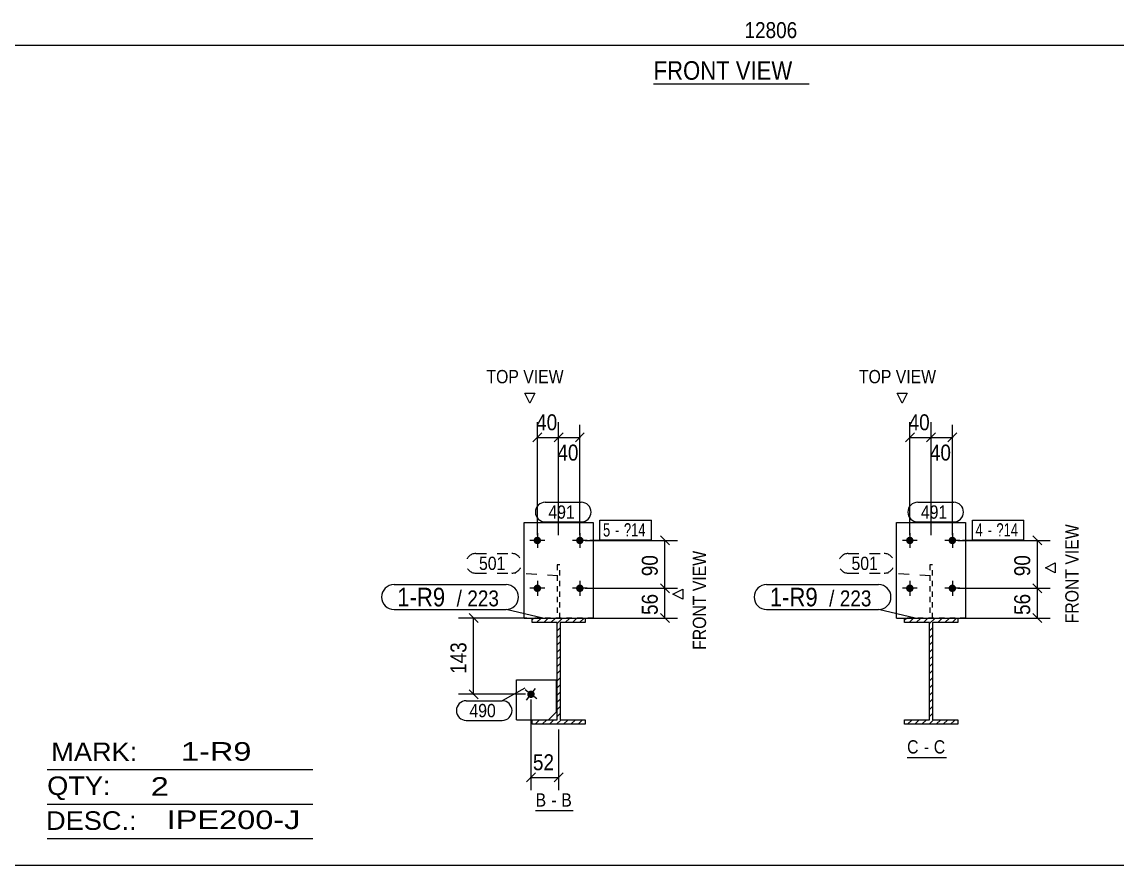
# Model space of a CAD drawing. Header units: millimetres. Extents: x 2 to 825, y 1 to 579.
# Drawn here: x 212.7 to 418.9, y 5 to 163.7 of the extents above; entities that cross this region are included whole.
import ezdxf

# ---------------------------------------------------------------- set-up
doc = ezdxf.new("R2010")
doc.units = ezdxf.units.MM
for name, pattern in [('XKITLINE00', [0]), ('XKITLINE01', [4, 1, -1, 1, -1]), ('XKITLINE02', [4, 2, -2])]:
    doc.linetypes.add(name, pattern=pattern)
for name, color, linetype, lineweight in [('Bolt', 3, 'Continuous', 0), ('BoltMark', 7, 'Continuous', 0), ('Dimensions', 7, 'Continuous', 0), ('DrawingSheet', 5, 'Continuous', 0), ('OtherObjectType', 7, 'Continuous', 0), ('Part', 2, 'Continuous', 0), ('PartMark', 7, 'Continuous', 0)]:
    doc.layers.add(name, color=color, linetype=linetype, lineweight=lineweight)
doc.styles.add('ARIAL', font='ARIAL.TTF')
doc.styles.add('ARIAL_NARROW', font='ARIALN.TTF')

# ---------------------------------------------------------------- blocks, each defined once
blk = doc.blocks.new('*A1')
at = {"layer": 'Part', "color": 7, "linetype": 'XKITLINE00', "lineweight": 0}
for p, q in [((378.85, 51.15), (379.21, 51.51)), ((379.71, 50.66), (380.56, 51.51)), ((381.06, 50.66), (381.91, 51.51)), ((382.4, 50.66), (383.25, 51.51)), ((383.57, 50.48), (384.6, 51.51)), ((383.57, 49.13), (384.13, 49.69)), ((385.1, 50.66), (385.95, 51.51)), ((386.44, 50.66), (387.29, 51.51)), ((387.79, 50.66), (388.64, 51.51)), ((383.57, 47.78), (384.13, 48.34)), ((383.57, 46.44), (384.13, 47)), ((383.57, 45.09), (384.13, 45.65)), ((383.57, 43.74), (384.13, 44.3)), ((383.57, 42.39), (384.13, 42.95)), ((383.57, 41.05), (384.13, 41.61)), ((383.57, 39.7), (384.13, 40.26)), ((383.57, 38.35), (384.13, 38.91)), ((383.57, 37.01), (384.13, 37.57)), ((383.57, 35.66), (384.13, 36.22)), ((383.57, 34.31), (384.13, 34.87)), ((383.57, 32.97), (384.13, 33.53)), ((378.85, 32.29), (378.92, 32.36)), ((379.42, 31.51), (380.27, 32.36)), ((380.76, 31.51), (381.61, 32.36)), ((382.11, 31.51), (382.96, 32.36)), ((383.46, 31.51), (384.31, 32.36)), ((384.81, 31.51), (385.66, 32.36)), ((386.15, 31.51), (387, 32.36)), ((387.5, 31.51), (388.17, 32.18)), ((388.17, 32.18), (388.35, 32.36)), ((388.85, 31.51), (388.85, 31.51)), ((388.85, 31.51), (388.85, 31.51))]:
    blk.add_line(p, q, dxfattribs=at)
blk = doc.blocks.new('*A2')
at = {"layer": 'Part', "color": 7, "linetype": 'XKITLINE00', "lineweight": 0}
for p, q in [((308.75, 51.15), (309.11, 51.51)), ((309.61, 50.66), (310.46, 51.51)), ((310.96, 50.66), (311.81, 51.51)), ((312.3, 50.66), (313.15, 51.51)), ((313.47, 50.48), (314.5, 51.51)), ((313.47, 49.13), (314.03, 49.69)), ((315, 50.66), (315.85, 51.51)), ((316.34, 50.66), (317.19, 51.51)), ((317.69, 50.66), (318.54, 51.51)), ((313.47, 47.78), (314.03, 48.34)), ((313.47, 46.44), (314.03, 47)), ((313.47, 45.09), (314.03, 45.65)), ((313.47, 43.74), (314.03, 44.3)), ((313.47, 42.39), (314.03, 42.95)), ((313.47, 41.05), (314.03, 41.61)), ((313.47, 39.7), (314.03, 40.26)), ((313.47, 38.35), (314.03, 38.91)), ((313.47, 37.01), (314.03, 37.57)), ((313.47, 35.66), (314.03, 36.22)), ((313.47, 34.31), (314.03, 34.87)), ((313.47, 32.97), (314.03, 33.53)), ((308.75, 32.29), (308.82, 32.36)), ((309.32, 31.51), (310.17, 32.36)), ((310.66, 31.51), (311.51, 32.36)), ((312.01, 31.51), (312.86, 32.36)), ((313.36, 31.51), (314.21, 32.36)), ((314.7, 31.51), (315.55, 32.36)), ((316.05, 31.51), (316.9, 32.36)), ((317.4, 31.51), (318.07, 32.18)), ((318.07, 32.18), (318.25, 32.36)), ((318.75, 31.51), (318.75, 31.51)), ((318.75, 31.51), (318.75, 31.51))]:
    blk.add_line(p, q, dxfattribs=at)
blk = doc.blocks.new('*A120')
at = {"layer": 'Bolt'}
for points in [[(380.55, 66.08), (380.54, 66.04), (380.54, 66.01), (380.53, 65.97), (380.53, 65.94), (380.52, 65.91), (380.51, 65.87), (380.49, 65.84), (380.48, 65.81), (380.46, 65.78), (380.45, 65.75), (380.43, 65.72), (380.41, 65.69), (380.39, 65.67), (380.37, 65.64), (380.34, 65.62), (380.32, 65.59), (380.29, 65.57), (380.26, 65.55), (380.24, 65.53), (380.21, 65.51), (380.18, 65.49), (380.15, 65.48), (380.11, 65.46), (380.08, 65.45), (380.05, 65.44), (380.02, 65.43), (379.98, 65.42), (379.95, 65.42), (379.92, 65.41), (379.88, 65.41), (379.85, 65.41), (379.81, 65.41), (379.78, 65.41), (379.74, 65.42), (379.71, 65.42), (379.68, 65.43), (379.64, 65.44), (379.61, 65.45), (379.58, 65.46), (379.55, 65.48), (379.52, 65.49), (379.49, 65.51), (379.46, 65.53), (379.43, 65.55), (379.4, 65.57), (379.38, 65.59), (379.35, 65.62), (379.33, 65.64), (379.31, 65.67), (379.28, 65.69), (379.26, 65.72), (379.25, 65.75), (379.23, 65.78), (379.21, 65.81), (379.2, 65.84), (379.19, 65.87), (379.18, 65.91), (379.17, 65.94), (379.16, 65.97), (379.15, 66.01), (379.15, 66.04), (379.15, 66.08), (379.15, 66.11), (379.15, 66.14), (379.15, 66.18), (379.15, 66.21), (379.16, 66.25), (379.17, 66.28), (379.18, 66.31), (379.19, 66.35), (379.2, 66.38), (379.21, 66.41), (379.23, 66.44), (379.25, 66.47), (379.26, 66.5), (379.28, 66.53), (379.31, 66.55), (379.33, 66.58), (379.35, 66.61), (379.38, 66.63), (379.4, 66.65), (379.43, 66.67), (379.46, 66.69), (379.49, 66.71), (379.52, 66.73), (379.55, 66.74), (379.58, 66.76), (379.61, 66.77), (379.64, 66.78), (379.68, 66.79), (379.71, 66.8), (379.74, 66.8), (379.78, 66.81), (379.81, 66.81), (379.85, 66.81), (379.88, 66.81), (379.92, 66.81), (379.95, 66.8), (379.98, 66.8), (380.02, 66.79), (380.05, 66.78), (380.08, 66.77), (380.11, 66.76), (380.15, 66.74), (380.18, 66.73), (380.21, 66.71), (380.24, 66.69), (380.26, 66.67), (380.29, 66.65), (380.32, 66.63), (380.34, 66.61), (380.37, 66.58), (380.39, 66.55), (380.41, 66.53), (380.43, 66.5), (380.45, 66.47), (380.46, 66.44), (380.48, 66.41), (380.49, 66.38), (380.51, 66.35), (380.52, 66.31), (380.53, 66.28), (380.53, 66.25), (380.54, 66.21), (380.54, 66.18), (380.55, 66.14), (380.55, 66.11)], [(388.55, 66.08), (388.54, 66.04), (388.54, 66.01), (388.53, 65.97), (388.53, 65.94), (388.52, 65.91), (388.51, 65.87), (388.49, 65.84), (388.48, 65.81), (388.46, 65.78), (388.45, 65.75), (388.43, 65.72), (388.41, 65.69), (388.39, 65.67), (388.37, 65.64), (388.34, 65.62), (388.32, 65.59), (388.29, 65.57), (388.26, 65.55), (388.24, 65.53), (388.21, 65.51), (388.18, 65.49), (388.15, 65.48), (388.11, 65.46), (388.08, 65.45), (388.05, 65.44), (388.02, 65.43), (387.98, 65.42), (387.95, 65.42), (387.92, 65.41), (387.88, 65.41), (387.85, 65.41), (387.81, 65.41), (387.78, 65.41), (387.74, 65.42), (387.71, 65.42), (387.68, 65.43), (387.64, 65.44), (387.61, 65.45), (387.58, 65.46), (387.55, 65.48), (387.52, 65.49), (387.49, 65.51), (387.46, 65.53), (387.43, 65.55), (387.4, 65.57), (387.38, 65.59), (387.35, 65.62), (387.33, 65.64), (387.31, 65.67), (387.28, 65.69), (387.26, 65.72), (387.25, 65.75), (387.23, 65.78), (387.21, 65.81), (387.2, 65.84), (387.19, 65.87), (387.18, 65.91), (387.17, 65.94), (387.16, 65.97), (387.15, 66.01), (387.15, 66.04), (387.15, 66.08), (387.15, 66.11), (387.15, 66.14), (387.15, 66.18), (387.15, 66.21), (387.16, 66.25), (387.17, 66.28), (387.18, 66.31), (387.19, 66.35), (387.2, 66.38), (387.21, 66.41), (387.23, 66.44), (387.25, 66.47), (387.26, 66.5), (387.28, 66.53), (387.31, 66.55), (387.33, 66.58), (387.35, 66.61), (387.38, 66.63), (387.4, 66.65), (387.43, 66.67), (387.46, 66.69), (387.49, 66.71), (387.52, 66.73), (387.55, 66.74), (387.58, 66.76), (387.61, 66.77), (387.64, 66.78), (387.68, 66.79), (387.71, 66.8), (387.74, 66.8), (387.78, 66.81), (387.81, 66.81), (387.85, 66.81), (387.88, 66.81), (387.92, 66.81), (387.95, 66.8), (387.98, 66.8), (388.02, 66.79), (388.05, 66.78), (388.08, 66.77), (388.11, 66.76), (388.15, 66.74), (388.18, 66.73), (388.21, 66.71), (388.24, 66.69), (388.26, 66.67), (388.29, 66.65), (388.32, 66.63), (388.34, 66.61), (388.37, 66.58), (388.39, 66.55), (388.41, 66.53), (388.43, 66.5), (388.45, 66.47), (388.46, 66.44), (388.48, 66.41), (388.49, 66.38), (388.51, 66.35), (388.52, 66.31), (388.53, 66.28), (388.53, 66.25), (388.54, 66.21), (388.54, 66.18), (388.55, 66.14), (388.55, 66.11)], [(380.55, 57.08), (380.54, 57.04), (380.54, 57.01), (380.53, 56.97), (380.53, 56.94), (380.52, 56.91), (380.51, 56.87), (380.49, 56.84), (380.48, 56.81), (380.46, 56.78), (380.45, 56.75), (380.43, 56.72), (380.41, 56.69), (380.39, 56.67), (380.37, 56.64), (380.34, 56.62), (380.32, 56.59), (380.29, 56.57), (380.26, 56.55), (380.24, 56.53), (380.21, 56.51), (380.18, 56.49), (380.15, 56.48), (380.11, 56.46), (380.08, 56.45), (380.05, 56.44), (380.02, 56.43), (379.98, 56.42), (379.95, 56.42), (379.92, 56.41), (379.88, 56.41), (379.85, 56.41), (379.81, 56.41), (379.78, 56.41), (379.74, 56.42), (379.71, 56.42), (379.68, 56.43), (379.64, 56.44), (379.61, 56.45), (379.58, 56.46), (379.55, 56.48), (379.52, 56.49), (379.49, 56.51), (379.46, 56.53), (379.43, 56.55), (379.4, 56.57), (379.38, 56.59), (379.35, 56.62), (379.33, 56.64), (379.31, 56.67), (379.28, 56.69), (379.26, 56.72), (379.25, 56.75), (379.23, 56.78), (379.21, 56.81), (379.2, 56.84), (379.19, 56.87), (379.18, 56.91), (379.17, 56.94), (379.16, 56.97), (379.15, 57.01), (379.15, 57.04), (379.15, 57.08), (379.15, 57.11), (379.15, 57.14), (379.15, 57.18), (379.15, 57.21), (379.16, 57.25), (379.17, 57.28), (379.18, 57.31), (379.19, 57.35), (379.2, 57.38), (379.21, 57.41), (379.23, 57.44), (379.25, 57.47), (379.26, 57.5), (379.28, 57.53), (379.31, 57.55), (379.33, 57.58), (379.35, 57.61), (379.38, 57.63), (379.4, 57.65), (379.43, 57.67), (379.46, 57.69), (379.49, 57.71), (379.52, 57.73), (379.55, 57.74), (379.58, 57.76), (379.61, 57.77), (379.64, 57.78), (379.68, 57.79), (379.71, 57.8), (379.74, 57.8), (379.78, 57.81), (379.81, 57.81), (379.85, 57.81), (379.88, 57.81), (379.92, 57.81), (379.95, 57.8), (379.98, 57.8), (380.02, 57.79), (380.05, 57.78), (380.08, 57.77), (380.11, 57.76), (380.15, 57.74), (380.18, 57.73), (380.21, 57.71), (380.24, 57.69), (380.26, 57.67), (380.29, 57.65), (380.32, 57.63), (380.34, 57.61), (380.37, 57.58), (380.39, 57.55), (380.41, 57.53), (380.43, 57.5), (380.45, 57.47), (380.46, 57.44), (380.48, 57.41), (380.49, 57.38), (380.51, 57.35), (380.52, 57.31), (380.53, 57.28), (380.53, 57.25), (380.54, 57.21), (380.54, 57.18), (380.55, 57.14), (380.55, 57.11)], [(388.55, 57.08), (388.54, 57.04), (388.54, 57.01), (388.53, 56.97), (388.53, 56.94), (388.52, 56.91), (388.51, 56.87), (388.49, 56.84), (388.48, 56.81), (388.46, 56.78), (388.45, 56.75), (388.43, 56.72), (388.41, 56.69), (388.39, 56.67), (388.37, 56.64), (388.34, 56.62), (388.32, 56.59), (388.29, 56.57), (388.26, 56.55), (388.24, 56.53), (388.21, 56.51), (388.18, 56.49), (388.15, 56.48), (388.11, 56.46), (388.08, 56.45), (388.05, 56.44), (388.02, 56.43), (387.98, 56.42), (387.95, 56.42), (387.92, 56.41), (387.88, 56.41), (387.85, 56.41), (387.81, 56.41), (387.78, 56.41), (387.74, 56.42), (387.71, 56.42), (387.68, 56.43), (387.64, 56.44), (387.61, 56.45), (387.58, 56.46), (387.55, 56.48), (387.52, 56.49), (387.49, 56.51), (387.46, 56.53), (387.43, 56.55), (387.4, 56.57), (387.38, 56.59), (387.35, 56.62), (387.33, 56.64), (387.31, 56.67), (387.28, 56.69), (387.26, 56.72), (387.25, 56.75), (387.23, 56.78), (387.21, 56.81), (387.2, 56.84), (387.19, 56.87), (387.18, 56.91), (387.17, 56.94), (387.16, 56.97), (387.15, 57.01), (387.15, 57.04), (387.15, 57.08), (387.15, 57.11), (387.15, 57.14), (387.15, 57.18), (387.15, 57.21), (387.16, 57.25), (387.17, 57.28), (387.18, 57.31), (387.19, 57.35), (387.2, 57.38), (387.21, 57.41), (387.23, 57.44), (387.25, 57.47), (387.26, 57.5), (387.28, 57.53), (387.31, 57.55), (387.33, 57.58), (387.35, 57.61), (387.38, 57.63), (387.4, 57.65), (387.43, 57.67), (387.46, 57.69), (387.49, 57.71), (387.52, 57.73), (387.55, 57.74), (387.58, 57.76), (387.61, 57.77), (387.64, 57.78), (387.68, 57.79), (387.71, 57.8), (387.74, 57.8), (387.78, 57.81), (387.81, 57.81), (387.85, 57.81), (387.88, 57.81), (387.92, 57.81), (387.95, 57.8), (387.98, 57.8), (388.02, 57.79), (388.05, 57.78), (388.08, 57.77), (388.11, 57.76), (388.15, 57.74), (388.18, 57.73), (388.21, 57.71), (388.24, 57.69), (388.26, 57.67), (388.29, 57.65), (388.32, 57.63), (388.34, 57.61), (388.37, 57.58), (388.39, 57.55), (388.41, 57.53), (388.43, 57.5), (388.45, 57.47), (388.46, 57.44), (388.48, 57.41), (388.49, 57.38), (388.51, 57.35), (388.52, 57.31), (388.53, 57.28), (388.53, 57.25), (388.54, 57.21), (388.54, 57.18), (388.55, 57.14), (388.55, 57.11)]]:
    blk.add_hatch(color=3, dxfattribs=at).paths.add_polyline_path(points, flags=17)
at = {"layer": 'Bolt', "color": 3, "linetype": 'XKITLINE00', "lineweight": 0}
for p, q in [((381.25, 66.11), (378.45, 66.11)), ((379.85, 67.51), (379.85, 64.71)), ((389.25, 66.11), (386.45, 66.11)), ((387.85, 67.51), (387.85, 64.71)), ((379.85, 58.51), (379.85, 55.71)), ((387.85, 58.51), (387.85, 55.71)), ((381.25, 57.11), (378.45, 57.11)), ((389.25, 57.11), (386.45, 57.11))]:
    blk.add_line(p, q, dxfattribs=at)
blk = doc.blocks.new('*A121')
at = {"layer": 'Part', "color": 2, "linetype": 'XKITLINE00', "lineweight": 0}
for p, q in [((378.85, 50.66), (378.85, 51.51)), ((378.85, 51.51), (388.85, 51.51)), ((383.57, 50.66), (378.85, 50.66)), ((383.57, 32.36), (383.57, 50.66)), ((388.85, 50.66), (384.13, 50.66)), ((384.13, 50.66), (384.13, 32.36)), ((388.85, 51.51), (388.85, 50.66)), ((378.85, 31.51), (378.85, 32.36)), ((378.85, 32.36), (383.57, 32.36)), ((388.85, 31.51), (378.85, 31.51)), ((384.13, 32.36), (388.85, 32.36)), ((388.85, 32.36), (388.85, 31.51))]:
    blk.add_line(p, q, dxfattribs=at)
blk = doc.blocks.new('*A122')
at = {"layer": 'Part', "color": 7, "linetype": 'XKITLINE01', "lineweight": 0}
for p, q in [((384.1, 61.51), (383.6, 61.51)), ((383.6, 61.51), (383.6, 51.51)), ((384.1, 51.51), (384.1, 61.51)), ((383.6, 51.51), (384.1, 51.51))]:
    blk.add_line(p, q, dxfattribs=at)
blk = doc.blocks.new('*A123')
at = {"layer": 'Part', "color": 2, "linetype": 'XKITLINE00', "lineweight": 0}
for p, q in [((377.35, 51.51), (377.35, 69.51)), ((377.35, 69.51), (390.35, 69.51)), ((390.35, 69.51), (390.35, 51.51)), ((377.35, 51.51), (378.85, 51.51)), ((388.85, 51.51), (390.35, 51.51))]:
    blk.add_line(p, q, dxfattribs=at)
at = {"layer": 'Part', "color": 7, "linetype": 'XKITLINE01', "lineweight": 0}
blk.add_line((390.35, 51.51), (378.85, 51.51), dxfattribs=at)
blk = doc.blocks.new('*A124')
at = {"layer": 'Bolt'}
blk.add_hatch(color=3, dxfattribs=at).paths.add_polyline_path([(308.09, 36.63), (308.06, 36.65), (308.04, 36.68), (308.02, 36.7), (307.99, 36.73), (307.97, 36.76), (307.96, 36.78), (307.94, 36.81), (307.92, 36.84), (307.91, 36.88), (307.89, 36.91), (307.88, 36.94), (307.87, 36.97), (307.86, 37.01), (307.86, 37.04), (307.85, 37.07), (307.85, 37.11), (307.85, 37.14), (307.85, 37.18), (307.85, 37.21), (307.85, 37.24), (307.86, 37.28), (307.86, 37.31), (307.87, 37.35), (307.88, 37.38), (307.89, 37.41), (307.91, 37.44), (307.92, 37.47), (307.94, 37.5), (307.95, 37.53), (307.97, 37.56), (307.99, 37.59), (308.01, 37.62), (308.04, 37.64), (308.06, 37.67), (308.09, 37.69), (308.11, 37.71), (308.14, 37.73), (308.17, 37.75), (308.2, 37.77), (308.23, 37.79), (308.26, 37.8), (308.29, 37.81), (308.33, 37.82), (308.36, 37.83), (308.39, 37.84), (308.42, 37.85), (308.46, 37.86), (308.49, 37.86), (308.53, 37.86), (308.56, 37.86), (308.6, 37.86), (308.63, 37.86), (308.66, 37.85), (308.7, 37.84), (308.73, 37.84), (308.76, 37.83), (308.8, 37.81), (308.83, 37.8), (308.86, 37.79), (308.89, 37.77), (308.92, 37.75), (308.95, 37.73), (308.98, 37.71), (309, 37.69), (309.03, 37.67), (309.05, 37.64), (309.08, 37.62), (309.1, 37.59), (309.12, 37.56), (309.14, 37.54), (309.15, 37.51), (309.17, 37.48), (309.19, 37.45), (309.2, 37.41), (309.21, 37.38), (309.22, 37.35), (309.23, 37.32), (309.24, 37.28), (309.24, 37.25), (309.24, 37.21), (309.25, 37.18), (309.25, 37.14), (309.24, 37.11), (309.24, 37.08), (309.24, 37.04), (309.23, 37.01), (309.22, 36.97), (309.21, 36.94), (309.2, 36.91), (309.19, 36.88), (309.17, 36.85), (309.16, 36.82), (309.14, 36.79), (309.12, 36.76), (309.1, 36.73), (309.08, 36.7), (309.05, 36.68), (309.03, 36.65), (309, 36.63), (308.98, 36.61), (308.95, 36.59), (308.92, 36.57), (308.89, 36.55), (308.86, 36.54), (308.83, 36.52), (308.8, 36.51), (308.77, 36.5), (308.73, 36.49), (308.7, 36.48), (308.67, 36.47), (308.63, 36.47), (308.6, 36.46), (308.56, 36.46), (308.53, 36.46), (308.5, 36.46), (308.46, 36.47), (308.43, 36.47), (308.39, 36.48), (308.36, 36.49), (308.33, 36.5), (308.3, 36.51), (308.26, 36.52), (308.23, 36.53), (308.2, 36.55), (308.17, 36.57), (308.14, 36.59), (308.12, 36.61)], flags=17)
at = {"layer": 'Bolt', "color": 3, "linetype": 'XKITLINE00', "lineweight": 0}
for p, q in [((309.65, 36.3), (307.44, 38.02)), ((307.69, 36.06), (309.41, 38.27))]:
    blk.add_line(p, q, dxfattribs=at)
blk = doc.blocks.new('*A125')
at = {"layer": 'Bolt'}
for points in [[(310.44, 66.08), (310.44, 66.04), (310.44, 66.01), (310.43, 65.97), (310.42, 65.94), (310.42, 65.91), (310.4, 65.87), (310.39, 65.84), (310.38, 65.81), (310.36, 65.78), (310.35, 65.75), (310.33, 65.72), (310.31, 65.69), (310.29, 65.67), (310.26, 65.64), (310.24, 65.62), (310.22, 65.59), (310.19, 65.57), (310.16, 65.55), (310.13, 65.53), (310.11, 65.51), (310.08, 65.49), (310.05, 65.48), (310.01, 65.46), (309.98, 65.45), (309.95, 65.44), (309.92, 65.43), (309.88, 65.42), (309.85, 65.42), (309.81, 65.41), (309.78, 65.41), (309.75, 65.41), (309.71, 65.41), (309.68, 65.41), (309.64, 65.42), (309.61, 65.42), (309.58, 65.43), (309.54, 65.44), (309.51, 65.45), (309.48, 65.46), (309.45, 65.48), (309.42, 65.49), (309.39, 65.51), (309.36, 65.53), (309.33, 65.55), (309.3, 65.57), (309.28, 65.59), (309.25, 65.62), (309.23, 65.64), (309.2, 65.67), (309.18, 65.69), (309.16, 65.72), (309.15, 65.75), (309.13, 65.78), (309.11, 65.81), (309.1, 65.84), (309.09, 65.87), (309.08, 65.91), (309.07, 65.94), (309.06, 65.97), (309.05, 66.01), (309.05, 66.04), (309.05, 66.08), (309.05, 66.11), (309.05, 66.14), (309.05, 66.18), (309.05, 66.21), (309.06, 66.25), (309.07, 66.28), (309.08, 66.31), (309.09, 66.35), (309.1, 66.38), (309.11, 66.41), (309.13, 66.44), (309.15, 66.47), (309.16, 66.5), (309.18, 66.53), (309.2, 66.55), (309.23, 66.58), (309.25, 66.61), (309.28, 66.63), (309.3, 66.65), (309.33, 66.67), (309.36, 66.69), (309.39, 66.71), (309.42, 66.73), (309.45, 66.74), (309.48, 66.76), (309.51, 66.77), (309.54, 66.78), (309.58, 66.79), (309.61, 66.8), (309.64, 66.8), (309.68, 66.81), (309.71, 66.81), (309.75, 66.81), (309.78, 66.81), (309.81, 66.81), (309.85, 66.8), (309.88, 66.8), (309.92, 66.79), (309.95, 66.78), (309.98, 66.77), (310.01, 66.76), (310.05, 66.74), (310.08, 66.73), (310.11, 66.71), (310.13, 66.69), (310.16, 66.67), (310.19, 66.65), (310.22, 66.63), (310.24, 66.61), (310.26, 66.58), (310.29, 66.55), (310.31, 66.53), (310.33, 66.5), (310.35, 66.47), (310.36, 66.44), (310.38, 66.41), (310.39, 66.38), (310.4, 66.35), (310.42, 66.31), (310.42, 66.28), (310.43, 66.25), (310.44, 66.21), (310.44, 66.18), (310.44, 66.14), (310.45, 66.11)], [(318.44, 66.08), (318.44, 66.04), (318.44, 66.01), (318.43, 65.97), (318.42, 65.94), (318.42, 65.91), (318.4, 65.87), (318.39, 65.84), (318.38, 65.81), (318.36, 65.78), (318.35, 65.75), (318.33, 65.72), (318.31, 65.69), (318.29, 65.67), (318.26, 65.64), (318.24, 65.62), (318.22, 65.59), (318.19, 65.57), (318.16, 65.55), (318.13, 65.53), (318.11, 65.51), (318.08, 65.49), (318.05, 65.48), (318.01, 65.46), (317.98, 65.45), (317.95, 65.44), (317.92, 65.43), (317.88, 65.42), (317.85, 65.42), (317.81, 65.41), (317.78, 65.41), (317.75, 65.41), (317.71, 65.41), (317.68, 65.41), (317.64, 65.42), (317.61, 65.42), (317.58, 65.43), (317.54, 65.44), (317.51, 65.45), (317.48, 65.46), (317.45, 65.48), (317.42, 65.49), (317.39, 65.51), (317.36, 65.53), (317.33, 65.55), (317.3, 65.57), (317.28, 65.59), (317.25, 65.62), (317.23, 65.64), (317.2, 65.67), (317.18, 65.69), (317.16, 65.72), (317.15, 65.75), (317.13, 65.78), (317.11, 65.81), (317.1, 65.84), (317.09, 65.87), (317.08, 65.91), (317.07, 65.94), (317.06, 65.97), (317.05, 66.01), (317.05, 66.04), (317.05, 66.08), (317.05, 66.11), (317.05, 66.14), (317.05, 66.18), (317.05, 66.21), (317.06, 66.25), (317.07, 66.28), (317.08, 66.31), (317.09, 66.35), (317.1, 66.38), (317.11, 66.41), (317.13, 66.44), (317.15, 66.47), (317.16, 66.5), (317.18, 66.53), (317.2, 66.55), (317.23, 66.58), (317.25, 66.61), (317.28, 66.63), (317.3, 66.65), (317.33, 66.67), (317.36, 66.69), (317.39, 66.71), (317.42, 66.73), (317.45, 66.74), (317.48, 66.76), (317.51, 66.77), (317.54, 66.78), (317.58, 66.79), (317.61, 66.8), (317.64, 66.8), (317.68, 66.81), (317.71, 66.81), (317.75, 66.81), (317.78, 66.81), (317.81, 66.81), (317.85, 66.8), (317.88, 66.8), (317.92, 66.79), (317.95, 66.78), (317.98, 66.77), (318.01, 66.76), (318.05, 66.74), (318.08, 66.73), (318.11, 66.71), (318.13, 66.69), (318.16, 66.67), (318.19, 66.65), (318.22, 66.63), (318.24, 66.61), (318.26, 66.58), (318.29, 66.55), (318.31, 66.53), (318.33, 66.5), (318.35, 66.47), (318.36, 66.44), (318.38, 66.41), (318.39, 66.38), (318.4, 66.35), (318.42, 66.31), (318.42, 66.28), (318.43, 66.25), (318.44, 66.21), (318.44, 66.18), (318.44, 66.14), (318.45, 66.11)], [(310.44, 57.08), (310.44, 57.04), (310.44, 57.01), (310.43, 56.97), (310.42, 56.94), (310.42, 56.91), (310.4, 56.87), (310.39, 56.84), (310.38, 56.81), (310.36, 56.78), (310.35, 56.75), (310.33, 56.72), (310.31, 56.69), (310.29, 56.67), (310.26, 56.64), (310.24, 56.62), (310.22, 56.59), (310.19, 56.57), (310.16, 56.55), (310.13, 56.53), (310.11, 56.51), (310.08, 56.49), (310.05, 56.48), (310.01, 56.46), (309.98, 56.45), (309.95, 56.44), (309.92, 56.43), (309.88, 56.42), (309.85, 56.42), (309.81, 56.41), (309.78, 56.41), (309.75, 56.41), (309.71, 56.41), (309.68, 56.41), (309.64, 56.42), (309.61, 56.42), (309.58, 56.43), (309.54, 56.44), (309.51, 56.45), (309.48, 56.46), (309.45, 56.48), (309.42, 56.49), (309.39, 56.51), (309.36, 56.53), (309.33, 56.55), (309.3, 56.57), (309.28, 56.59), (309.25, 56.62), (309.23, 56.64), (309.2, 56.67), (309.18, 56.69), (309.16, 56.72), (309.15, 56.75), (309.13, 56.78), (309.11, 56.81), (309.1, 56.84), (309.09, 56.87), (309.08, 56.91), (309.07, 56.94), (309.06, 56.97), (309.05, 57.01), (309.05, 57.04), (309.05, 57.08), (309.05, 57.11), (309.05, 57.14), (309.05, 57.18), (309.05, 57.21), (309.06, 57.25), (309.07, 57.28), (309.08, 57.31), (309.09, 57.35), (309.1, 57.38), (309.11, 57.41), (309.13, 57.44), (309.15, 57.47), (309.16, 57.5), (309.18, 57.53), (309.2, 57.55), (309.23, 57.58), (309.25, 57.61), (309.28, 57.63), (309.3, 57.65), (309.33, 57.67), (309.36, 57.69), (309.39, 57.71), (309.42, 57.73), (309.45, 57.74), (309.48, 57.76), (309.51, 57.77), (309.54, 57.78), (309.58, 57.79), (309.61, 57.8), (309.64, 57.8), (309.68, 57.81), (309.71, 57.81), (309.75, 57.81), (309.78, 57.81), (309.81, 57.81), (309.85, 57.8), (309.88, 57.8), (309.92, 57.79), (309.95, 57.78), (309.98, 57.77), (310.01, 57.76), (310.05, 57.74), (310.08, 57.73), (310.11, 57.71), (310.13, 57.69), (310.16, 57.67), (310.19, 57.65), (310.22, 57.63), (310.24, 57.61), (310.26, 57.58), (310.29, 57.55), (310.31, 57.53), (310.33, 57.5), (310.35, 57.47), (310.36, 57.44), (310.38, 57.41), (310.39, 57.38), (310.4, 57.35), (310.42, 57.31), (310.42, 57.28), (310.43, 57.25), (310.44, 57.21), (310.44, 57.18), (310.44, 57.14), (310.45, 57.11)], [(318.44, 57.08), (318.44, 57.04), (318.44, 57.01), (318.43, 56.97), (318.42, 56.94), (318.42, 56.91), (318.4, 56.87), (318.39, 56.84), (318.38, 56.81), (318.36, 56.78), (318.35, 56.75), (318.33, 56.72), (318.31, 56.69), (318.29, 56.67), (318.26, 56.64), (318.24, 56.62), (318.22, 56.59), (318.19, 56.57), (318.16, 56.55), (318.13, 56.53), (318.11, 56.51), (318.08, 56.49), (318.05, 56.48), (318.01, 56.46), (317.98, 56.45), (317.95, 56.44), (317.92, 56.43), (317.88, 56.42), (317.85, 56.42), (317.81, 56.41), (317.78, 56.41), (317.75, 56.41), (317.71, 56.41), (317.68, 56.41), (317.64, 56.42), (317.61, 56.42), (317.58, 56.43), (317.54, 56.44), (317.51, 56.45), (317.48, 56.46), (317.45, 56.48), (317.42, 56.49), (317.39, 56.51), (317.36, 56.53), (317.33, 56.55), (317.3, 56.57), (317.28, 56.59), (317.25, 56.62), (317.23, 56.64), (317.2, 56.67), (317.18, 56.69), (317.16, 56.72), (317.15, 56.75), (317.13, 56.78), (317.11, 56.81), (317.1, 56.84), (317.09, 56.87), (317.08, 56.91), (317.07, 56.94), (317.06, 56.97), (317.05, 57.01), (317.05, 57.04), (317.05, 57.08), (317.05, 57.11), (317.05, 57.14), (317.05, 57.18), (317.05, 57.21), (317.06, 57.25), (317.07, 57.28), (317.08, 57.31), (317.09, 57.35), (317.1, 57.38), (317.11, 57.41), (317.13, 57.44), (317.15, 57.47), (317.16, 57.5), (317.18, 57.53), (317.2, 57.55), (317.23, 57.58), (317.25, 57.61), (317.28, 57.63), (317.3, 57.65), (317.33, 57.67), (317.36, 57.69), (317.39, 57.71), (317.42, 57.73), (317.45, 57.74), (317.48, 57.76), (317.51, 57.77), (317.54, 57.78), (317.58, 57.79), (317.61, 57.8), (317.64, 57.8), (317.68, 57.81), (317.71, 57.81), (317.75, 57.81), (317.78, 57.81), (317.81, 57.81), (317.85, 57.8), (317.88, 57.8), (317.92, 57.79), (317.95, 57.78), (317.98, 57.77), (318.01, 57.76), (318.05, 57.74), (318.08, 57.73), (318.11, 57.71), (318.13, 57.69), (318.16, 57.67), (318.19, 57.65), (318.22, 57.63), (318.24, 57.61), (318.26, 57.58), (318.29, 57.55), (318.31, 57.53), (318.33, 57.5), (318.35, 57.47), (318.36, 57.44), (318.38, 57.41), (318.39, 57.38), (318.4, 57.35), (318.42, 57.31), (318.42, 57.28), (318.43, 57.25), (318.44, 57.21), (318.44, 57.18), (318.44, 57.14), (318.45, 57.11)]]:
    blk.add_hatch(color=3, dxfattribs=at).paths.add_polyline_path(points, flags=17)
at = {"layer": 'Bolt', "color": 3, "linetype": 'XKITLINE00', "lineweight": 0}
for p, q in [((311.15, 66.11), (308.35, 66.11)), ((309.75, 67.51), (309.75, 64.71)), ((319.15, 66.11), (316.35, 66.11)), ((317.75, 67.51), (317.75, 64.71)), ((309.75, 58.51), (309.75, 55.71)), ((317.75, 58.51), (317.75, 55.71)), ((311.15, 57.11), (308.35, 57.11)), ((319.15, 57.11), (316.35, 57.11))]:
    blk.add_line(p, q, dxfattribs=at)
blk = doc.blocks.new('*A126')
at = {"layer": 'Part', "color": 2, "linetype": 'XKITLINE00', "lineweight": 0}
for p, q in [((308.75, 50.66), (308.75, 51.51)), ((308.75, 51.51), (318.75, 51.51)), ((313.47, 50.66), (308.75, 50.66)), ((313.47, 32.36), (313.47, 50.66)), ((318.75, 50.66), (314.03, 50.66)), ((314.03, 50.66), (314.03, 32.36)), ((318.75, 51.51), (318.75, 50.66)), ((308.75, 31.51), (308.75, 32.36)), ((308.75, 32.36), (313.47, 32.36)), ((318.75, 31.51), (308.75, 31.51)), ((314.03, 32.36), (318.75, 32.36)), ((318.75, 32.36), (318.75, 31.51))]:
    blk.add_line(p, q, dxfattribs=at)
blk = doc.blocks.new('*A127')
at = {"layer": 'Part', "color": 2, "linetype": 'XKITLINE00', "lineweight": 0}
for p, q in [((305.85, 32.36), (305.85, 39.86)), ((305.85, 39.86), (313.35, 39.86)), ((313.35, 33.86), (313.35, 39.86)), ((311.85, 32.36), (313.35, 33.86)), ((305.85, 32.36), (308.75, 32.36))]:
    blk.add_line(p, q, dxfattribs=at)
at = {"layer": 'Part', "color": 7, "linetype": 'XKITLINE01', "lineweight": 0}
blk.add_line((308.75, 32.36), (311.85, 32.36), dxfattribs=at)
blk = doc.blocks.new('*A128')
at = {"layer": 'Part', "color": 7, "linetype": 'XKITLINE01', "lineweight": 0}
for p, q in [((314, 61.51), (313.5, 61.51)), ((313.5, 61.51), (313.5, 51.51)), ((314, 51.51), (314, 61.51)), ((313.5, 51.51), (314, 51.51))]:
    blk.add_line(p, q, dxfattribs=at)
blk = doc.blocks.new('*A129')
at = {"layer": 'Part', "color": 2, "linetype": 'XKITLINE00', "lineweight": 0}
for p, q in [((307.25, 51.51), (307.25, 69.51)), ((307.25, 69.51), (320.25, 69.51)), ((320.25, 69.51), (320.25, 51.51)), ((307.25, 51.51), (308.75, 51.51)), ((318.75, 51.51), (320.25, 51.51))]:
    blk.add_line(p, q, dxfattribs=at)
at = {"layer": 'Part', "color": 7, "linetype": 'XKITLINE01', "lineweight": 0}
blk.add_line((320.25, 51.51), (308.75, 51.51), dxfattribs=at)
blk = doc.blocks.new('*A140')
at = {"layer": 'DrawingSheet', "color": 5, "linetype": 'XKITLINE00', "lineweight": 0}
blk.add_line((5, 5), (825, 5), dxfattribs=at)
blk = doc.blocks.new('*A144')
at = {"layer": 'OtherObjectType', "color": 6, "linetype": 'XKITLINE00', "lineweight": 0}
for p, q in [((217.5, 23), (267.5, 23)), ((217.5, 16.5), (267.5, 16.5)), ((217.5, 10), (267.5, 10))]:
    blk.add_line(p, q, dxfattribs=at)
at = {"layer": 'OtherObjectType', "color": 6, "style": 'ARIAL_NARROW'}
for s, width, p in [('MARK:', 1.275, (218.27, 24.58)), ('1-R9', 1.525501, (242.69, 24.65)), ('QTY:', 1.275, (217.5, 18.19)), ('2', 1.525501, (236.99, 18.05)), ('DESC.:', 1.275, (217.29, 11.63)), ('IPE200-J', 1.525501, (240, 11.79))]:
    blk.add_text(s, height=3.5, dxfattribs=dict(at, width=width)).set_placement(p)
blk = doc.blocks.new('*A149')
at = {"layer": 'Dimensions', "color": 7, "linetype": 'XKITLINE00', "lineweight": 0}
blk.add_line((30.77, 159.34), (677.83, 159.34), dxfattribs=at)
at = {"layer": 'Dimensions', "color": 3, "style": 'ARIAL', "width": 0.85}
blk.add_text('12806', height=3, dxfattribs=at).set_placement((348.74, 160.69))
blk = doc.blocks.new('*A157')
at = {"layer": 'OtherObjectType', "color": 7, "linetype": 'XKITLINE00', "lineweight": 0}
blk.add_line((331.63, 152.09), (360.93, 152.09), dxfattribs=at)
at = {"layer": 'OtherObjectType', "color": 7, "style": 'ARIAL', "width": 0.85}
blk.add_text('FRONT VIEW', height=3.5, dxfattribs=at).set_placement((331.63, 152.84))
blk = doc.blocks.new('*A254')
at = {"layer": 'Dimensions', "color": 7, "linetype": 'XKITLINE00', "lineweight": 0}
for p, q in [((379.85, 67.11), (379.85, 88.36)), ((383.85, 67.11), (383.85, 88.36)), ((380.7, 86.36), (379, 84.66)), ((379.85, 85.51), (383.85, 85.51)), ((384.7, 86.36), (383, 84.66))]:
    blk.add_line(p, q, dxfattribs=at)
at = {"layer": 'Dimensions', "color": 3}
for p in [(379.85, 85.51), (383.85, 85.51)]:
    blk.add_point(p, dxfattribs=at)
at = {"layer": 'Dimensions', "color": 3, "style": 'ARIAL', "width": 0.85}
blk.add_text('40', height=3, dxfattribs=at).set_placement((379.62, 86.86))
blk = doc.blocks.new('*A255')
at = {"layer": 'Dimensions', "color": 7, "linetype": 'XKITLINE00', "lineweight": 0}
for p, q in [((383.85, 67.11), (383.85, 87.91)), ((387.85, 67.11), (387.85, 87.91)), ((384.7, 86.36), (383, 84.66)), ((383.85, 85.51), (387.85, 85.51)), ((388.7, 86.36), (387, 84.66))]:
    blk.add_line(p, q, dxfattribs=at)
at = {"layer": 'Dimensions', "color": 3}
for p in [(383.85, 85.51), (387.85, 85.51)]:
    blk.add_point(p, dxfattribs=at)
at = {"layer": 'Dimensions', "color": 3, "style": 'ARIAL', "width": 0.85}
blk.add_text('40', height=3, dxfattribs=at).set_placement((383.62, 81.16))
blk = doc.blocks.new('*A256')
at = {"layer": 'Dimensions', "color": 7, "linetype": 'XKITLINE00', "lineweight": 0}
for p, q in [((403, 57.96), (404.7, 56.26)), ((388.85, 57.11), (406.25, 57.11)), ((403.85, 51.51), (403.85, 57.11)), ((403, 52.36), (404.7, 50.66)), ((389.85, 51.51), (406.25, 51.51))]:
    blk.add_line(p, q, dxfattribs=at)
at = {"layer": 'Dimensions', "color": 3}
for p in [(403.85, 57.11), (403.85, 51.51)]:
    blk.add_point(p, dxfattribs=at)
at = {"layer": 'Dimensions', "color": 3, "style": 'ARIAL', "width": 0.85}
blk.add_text('56', height=3, rotation=90.0002, dxfattribs=at).set_placement((402.5, 52.09))
blk = doc.blocks.new('*A257')
at = {"layer": 'Dimensions', "color": 7, "linetype": 'XKITLINE00', "lineweight": 0}
for p, q in [((388.85, 66.11), (406.25, 66.11)), ((403, 66.96), (404.7, 65.26)), ((403.85, 57.11), (403.85, 66.11)), ((403, 57.96), (404.7, 56.26)), ((388.85, 57.11), (406.25, 57.11))]:
    blk.add_line(p, q, dxfattribs=at)
at = {"layer": 'Dimensions', "color": 3}
for p in [(403.85, 66.11), (403.85, 57.11)]:
    blk.add_point(p, dxfattribs=at)
at = {"layer": 'Dimensions', "color": 3, "style": 'ARIAL', "width": 0.85}
blk.add_text('90', height=3, rotation=90.0002, dxfattribs=at).set_placement((402.5, 59.39))
blk = doc.blocks.new('*A258')
at = {"layer": 'BoltMark', "color": 7, "linetype": 'XKITLINE00', "lineweight": 0}
for p, q in [((391.61, 69.96), (401.3, 69.96)), ((391.61, 66.26), (391.61, 69.96)), ((401.3, 66.26), (401.3, 69.96)), ((387.85, 66.11), (391.61, 66.26)), ((391.61, 66.26), (401.3, 66.26))]:
    blk.add_line(p, q, dxfattribs=at)
at = {"layer": 'BoltMark', "color": 3, "style": 'ARIAL_NARROW', "width": 0.85}
for s, p in [('4', (392.21, 66.86)), ('?14', (396.14, 66.86)), ('-', (394.48, 66.86))]:
    blk.add_text(s, height=2.5, dxfattribs=at).set_placement(p)
blk = doc.blocks.new('*A259')
at = {"layer": 'PartMark', "color": 7, "linetype": 'XKITLINE00', "lineweight": 0}
for p, q in [((381.33, 73.31), (388.1, 73.31)), ((381.33, 69.61), (388.1, 69.61))]:
    blk.add_line(p, q, dxfattribs=at)
for centre, start, end in [((381.33, 71.46), 90, 270), ((388.1, 71.46), 270, 90)]:
    blk.add_arc(centre, 1.85, start, end, dxfattribs=at)
at = {"layer": 'PartMark', "color": 3, "style": 'ARIAL', "width": 0.85}
blk.add_text('491', height=2.5, dxfattribs=at).set_placement((381.93, 70.21))
blk = doc.blocks.new('*A260')
at = {"layer": 'PartMark', "color": 7, "linetype": 'XKITLINE02', "lineweight": 0}
for p, q in [((368.27, 63.66), (375.03, 63.66)), ((368.27, 59.96), (375.03, 59.96)), ((383.73, 59.48), (375.03, 59.96))]:
    blk.add_line(p, q, dxfattribs=at)
for centre, start, end in [((368.27, 61.81), 90, 270), ((375.03, 61.81), 270, 90)]:
    blk.add_arc(centre, 1.85, start, end, dxfattribs=at)
at = {"layer": 'PartMark', "color": 3, "style": 'ARIAL', "width": 0.85}
blk.add_text('501', height=2.5, dxfattribs=at).set_placement((368.87, 60.56))
blk = doc.blocks.new('*A261')
at = {"layer": 'PartMark', "color": 7, "linetype": 'XKITLINE00', "lineweight": 0}
for p, q in [((352.9, 57.81), (373.95, 57.81)), ((352.9, 53.11), (373.95, 53.11)), ((380.88, 51.46), (373.95, 53.11))]:
    blk.add_line(p, q, dxfattribs=at)
for centre, start, end in [((352.9, 55.46), 90, 270), ((373.95, 55.46), 270, 90)]:
    blk.add_arc(centre, 2.35, start, end, dxfattribs=at)
at = {"layer": 'PartMark', "color": 1, "style": 'ARIAL', "width": 0.85}
blk.add_text('1-R9', height=3.5, dxfattribs=at).set_placement((353.5, 53.71))
at = {"layer": 'PartMark', "color": 3, "style": 'ARIAL', "width": 0.85}
for s, p in [('/', (364.66, 53.71)), ('223', (366.67, 53.71))]:
    blk.add_text(s, height=3, dxfattribs=at).set_placement(p)
blk = doc.blocks.new('*A262')
at = {"layer": 'OtherObjectType', "color": 7, "linetype": 'XKITLINE00', "lineweight": 0}
for p, q in [((378.42, 91.96), (377.48, 93.84)), ((377.48, 93.84), (379.36, 93.84)), ((379.36, 93.84), (378.42, 91.96)), ((378.42, 91.96), (378.42, 91.96)), ((405.35, 60.99), (407.22, 61.92)), ((407.22, 61.92), (407.22, 60.05)), ((407.22, 60.05), (405.35, 60.99)), ((405.35, 60.99), (405.35, 60.99)), ((379.33, 25.26), (386.76, 25.26))]:
    blk.add_line(p, q, dxfattribs=at)
at = {"layer": 'OtherObjectType', "color": 7, "style": 'ARIAL', "width": 0.85}
for s, p in [('TOP VIEW', (370.27, 95.71)), ('C', (379.33, 26.01)), ('-', (382.49, 26.01)), ('C', (384.35, 26.01))]:
    blk.add_text(s, height=2.5, dxfattribs=at).set_placement(p)
blk.add_text('FRONT VIEW', height=2.5, rotation=90, dxfattribs=at).set_placement((411.6, 50.52))
blk = doc.blocks.new('*A263')
at = {"layer": 'Dimensions', "color": 7, "linetype": 'XKITLINE00', "lineweight": 0}
for p, q in [((309.75, 67.11), (309.75, 88.36)), ((313.75, 67.11), (313.75, 88.36)), ((310.59, 86.36), (308.9, 84.66)), ((309.75, 85.51), (313.75, 85.51)), ((314.59, 86.36), (312.9, 84.66))]:
    blk.add_line(p, q, dxfattribs=at)
at = {"layer": 'Dimensions', "color": 3}
for p in [(309.75, 85.51), (313.75, 85.51)]:
    blk.add_point(p, dxfattribs=at)
at = {"layer": 'Dimensions', "color": 3, "style": 'ARIAL', "width": 0.85}
blk.add_text('40', height=3, dxfattribs=at).set_placement((309.52, 86.86))
blk = doc.blocks.new('*A264')
at = {"layer": 'Dimensions', "color": 7, "linetype": 'XKITLINE00', "lineweight": 0}
for p, q in [((313.75, 67.11), (313.75, 87.91)), ((317.75, 67.11), (317.75, 87.91)), ((314.59, 86.36), (312.9, 84.66)), ((313.75, 85.51), (317.75, 85.51)), ((318.59, 86.36), (316.9, 84.66))]:
    blk.add_line(p, q, dxfattribs=at)
at = {"layer": 'Dimensions', "color": 3}
for p in [(313.75, 85.51), (317.75, 85.51)]:
    blk.add_point(p, dxfattribs=at)
at = {"layer": 'Dimensions', "color": 3, "style": 'ARIAL', "width": 0.85}
blk.add_text('40', height=3, dxfattribs=at).set_placement((313.52, 81.16))
blk = doc.blocks.new('*A265')
at = {"layer": 'Dimensions', "color": 7, "linetype": 'XKITLINE00', "lineweight": 0}
for p, q in [((308.55, 36.16), (308.55, 19.11)), ((313.75, 30.51), (313.75, 19.11)), ((309.39, 22.36), (307.7, 20.66)), ((308.55, 21.51), (313.75, 21.51)), ((314.59, 22.36), (312.9, 20.66))]:
    blk.add_line(p, q, dxfattribs=at)
at = {"layer": 'Dimensions', "color": 3}
for p in [(308.55, 21.51), (313.75, 21.51)]:
    blk.add_point(p, dxfattribs=at)
at = {"layer": 'Dimensions', "color": 3, "style": 'ARIAL', "width": 0.85}
blk.add_text('52', height=3, dxfattribs=at).set_placement((308.92, 22.86))
blk = doc.blocks.new('*A266')
at = {"layer": 'Dimensions', "color": 7, "linetype": 'XKITLINE00', "lineweight": 0}
for p, q in [((332.9, 57.96), (334.59, 56.26)), ((318.75, 57.11), (336.15, 57.11)), ((333.75, 51.51), (333.75, 57.11)), ((332.9, 52.36), (334.59, 50.66)), ((319.75, 51.51), (336.15, 51.51))]:
    blk.add_line(p, q, dxfattribs=at)
at = {"layer": 'Dimensions', "color": 3}
for p in [(333.75, 57.11), (333.75, 51.51)]:
    blk.add_point(p, dxfattribs=at)
at = {"layer": 'Dimensions', "color": 3, "style": 'ARIAL', "width": 0.85}
blk.add_text('56', height=3, rotation=90.0002, dxfattribs=at).set_placement((332.4, 52.09))
blk = doc.blocks.new('*A267')
at = {"layer": 'Dimensions', "color": 7, "linetype": 'XKITLINE00', "lineweight": 0}
for p, q in [((318.75, 66.11), (336.15, 66.11)), ((332.9, 66.96), (334.59, 65.26)), ((333.75, 57.11), (333.75, 66.11)), ((332.9, 57.96), (334.59, 56.26)), ((318.75, 57.11), (336.15, 57.11))]:
    blk.add_line(p, q, dxfattribs=at)
at = {"layer": 'Dimensions', "color": 3}
for p in [(333.75, 66.11), (333.75, 57.11)]:
    blk.add_point(p, dxfattribs=at)
at = {"layer": 'Dimensions', "color": 3, "style": 'ARIAL', "width": 0.85}
blk.add_text('90', height=3, rotation=90.0002, dxfattribs=at).set_placement((332.4, 59.39))
blk = doc.blocks.new('*A268')
at = {"layer": 'Dimensions', "color": 7, "linetype": 'XKITLINE00', "lineweight": 0}
for p, q in [((296.9, 52.36), (298.59, 50.66)), ((307.75, 51.51), (294.9, 51.51)), ((297.75, 37.16), (297.75, 51.51)), ((307.55, 37.16), (294.9, 37.16)), ((296.9, 38.01), (298.59, 36.31))]:
    blk.add_line(p, q, dxfattribs=at)
at = {"layer": 'Dimensions', "color": 3}
for p in [(297.75, 51.51), (297.75, 37.16)]:
    blk.add_point(p, dxfattribs=at)
at = {"layer": 'Dimensions', "color": 3, "style": 'ARIAL', "width": 0.85}
blk.add_text('143', height=3, rotation=90.0002, dxfattribs=at).set_placement((296.4, 41))
blk = doc.blocks.new('*A269')
at = {"layer": 'BoltMark', "color": 7, "linetype": 'XKITLINE00', "lineweight": 0}
for p, q in [((321.51, 69.96), (331.2, 69.96)), ((321.51, 66.26), (321.51, 69.96)), ((331.2, 66.26), (331.2, 69.96)), ((317.75, 66.11), (321.51, 66.26)), ((321.51, 66.26), (331.2, 66.26))]:
    blk.add_line(p, q, dxfattribs=at)
at = {"layer": 'BoltMark', "color": 3, "style": 'ARIAL_NARROW', "width": 0.85}
for s, p in [('5', (322.11, 66.86)), ('?14', (326.04, 66.86)), ('-', (324.38, 66.86))]:
    blk.add_text(s, height=2.5, dxfattribs=at).set_placement(p)
blk = doc.blocks.new('*A270')
at = {"layer": 'PartMark', "color": 7, "linetype": 'XKITLINE00', "lineweight": 0}
for p, q in [((311.23, 73.31), (318, 73.31)), ((311.23, 69.61), (318, 69.61))]:
    blk.add_line(p, q, dxfattribs=at)
for centre, start, end in [((311.23, 71.46), 90, 270), ((318, 71.46), 270, 90)]:
    blk.add_arc(centre, 1.85, start, end, dxfattribs=at)
at = {"layer": 'PartMark', "color": 3, "style": 'ARIAL', "width": 0.85}
blk.add_text('491', height=2.5, dxfattribs=at).set_placement((311.83, 70.21))
blk = doc.blocks.new('*A271')
at = {"layer": 'PartMark', "color": 7, "linetype": 'XKITLINE02', "lineweight": 0}
for p, q in [((298.17, 63.66), (304.93, 63.66)), ((298.17, 59.96), (304.93, 59.96)), ((313.63, 59.48), (304.93, 59.96))]:
    blk.add_line(p, q, dxfattribs=at)
for centre, start, end in [((298.17, 61.81), 90, 270), ((304.93, 61.81), 270, 90)]:
    blk.add_arc(centre, 1.85, start, end, dxfattribs=at)
at = {"layer": 'PartMark', "color": 3, "style": 'ARIAL', "width": 0.85}
blk.add_text('501', height=2.5, dxfattribs=at).set_placement((298.77, 60.56))
blk = doc.blocks.new('*A272')
at = {"layer": 'PartMark', "color": 7, "linetype": 'XKITLINE00', "lineweight": 0}
for p, q in [((307.38, 38.33), (303.13, 35.94)), ((296.37, 35.94), (303.13, 35.94)), ((296.37, 32.24), (303.13, 32.24))]:
    blk.add_line(p, q, dxfattribs=at)
for centre, start, end in [((296.37, 34.09), 90, 270), ((303.13, 34.09), 270, 90)]:
    blk.add_arc(centre, 1.85, start, end, dxfattribs=at)
at = {"layer": 'PartMark', "color": 3, "style": 'ARIAL', "width": 0.85}
blk.add_text('490', height=2.5, dxfattribs=at).set_placement((296.97, 32.84))
blk = doc.blocks.new('*A273')
at = {"layer": 'PartMark', "color": 7, "linetype": 'XKITLINE00', "lineweight": 0}
for p, q in [((282.79, 57.81), (303.85, 57.81)), ((282.79, 53.11), (303.85, 53.11)), ((310.78, 51.46), (303.85, 53.11))]:
    blk.add_line(p, q, dxfattribs=at)
for centre, start, end in [((282.79, 55.46), 90, 270), ((303.85, 55.46), 270, 90)]:
    blk.add_arc(centre, 2.35, start, end, dxfattribs=at)
at = {"layer": 'PartMark', "color": 1, "style": 'ARIAL', "width": 0.85}
blk.add_text('1-R9', height=3.5, dxfattribs=at).set_placement((283.39, 53.71))
at = {"layer": 'PartMark', "color": 3, "style": 'ARIAL', "width": 0.85}
for s, p in [('/', (294.56, 53.71)), ('223', (296.57, 53.71))]:
    blk.add_text(s, height=3, dxfattribs=at).set_placement(p)
blk = doc.blocks.new('*A274')
at = {"layer": 'OtherObjectType', "color": 7, "linetype": 'XKITLINE00', "lineweight": 0}
for p, q in [((308.32, 91.96), (307.38, 93.84)), ((307.38, 93.84), (309.26, 93.84)), ((309.26, 93.84), (308.32, 91.96)), ((308.32, 91.96), (308.32, 91.96)), ((335.25, 55.99), (337.12, 56.92)), ((337.12, 55.05), (335.25, 55.99)), ((335.25, 55.99), (335.25, 55.99)), ((337.12, 56.92), (337.12, 55.05)), ((309.42, 15.26), (316.47, 15.26))]:
    blk.add_line(p, q, dxfattribs=at)
at = {"layer": 'OtherObjectType', "color": 7, "style": 'ARIAL', "width": 0.85}
for s, p in [('TOP VIEW', (300.17, 95.71)), ('B', (309.42, 16.01)), ('-', (312.39, 16.01)), ('B', (314.25, 16.01))]:
    blk.add_text(s, height=2.5, dxfattribs=at).set_placement(p)
blk.add_text('FRONT VIEW', height=2.5, rotation=90, dxfattribs=at).set_placement((341.5, 45.52))

msp = doc.modelspace()

# ---------------------------------------------------------------- block references
at = {"lineweight": 0}
for name in ['*A140', '*A149', '*A157', '*A263', '*A254', '*A264', '*A255', '*A270', '*A259', '*A129', '*A269', '*A123', '*A258', '*A125', '*A267', '*A120', '*A257', '*A271', '*A260', '*A128', '*A122', '*A273', '*A266', '*A261', '*A256', '*A268', '*A2', '*A126', '*A1', '*A121', '*A127', '*A272', '*A124', '*A265', '*A144']:
    msp.add_blockref(name, (0, 0), dxfattribs=at)
at = {"layer": 'OtherObjectType', "lineweight": 0}
for name in ['*A274', '*A262']:
    msp.add_blockref(name, (0, 0), dxfattribs=at)

doc.saveas('drawing.dxf')
